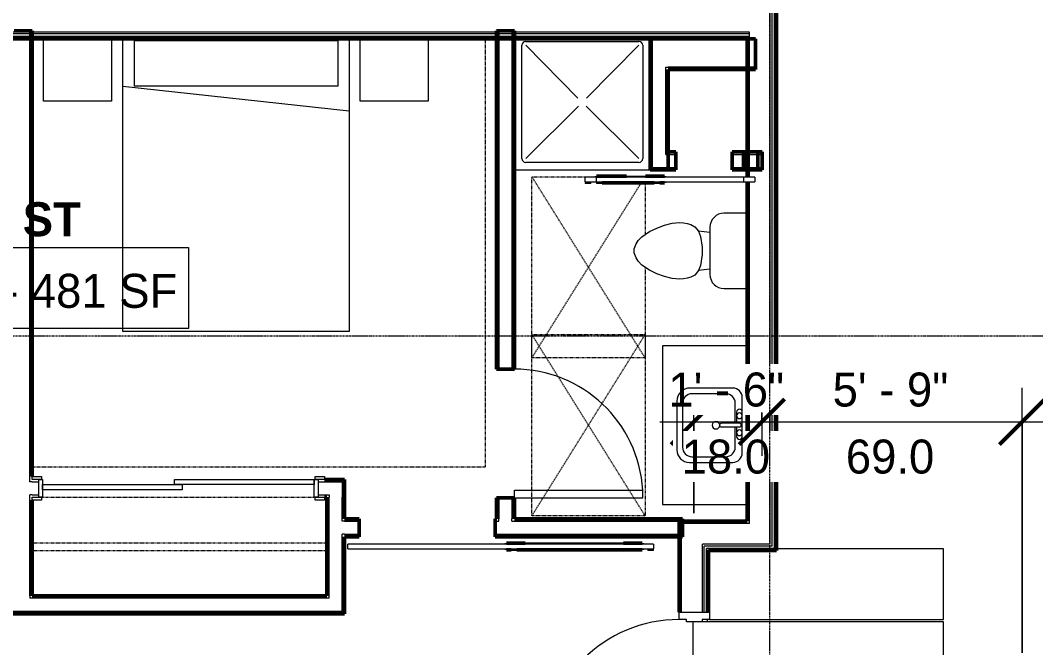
# Model space of a CAD drawing. Header units: inches. Extents: x -4217 to -1814, y 9706 to 12425.
# Drawn here: x -3679.9 to -3410.9, y 10384.6 to 10550.8 of the extents above; entities that cross this region are included whole.
import ezdxf

# ---------------------------------------------------------------- set-up
doc = ezdxf.new("R2010")
doc.units = ezdxf.units.IN
doc.header["$MEASUREMENT"] = 0
doc.linetypes.add('Dash', pattern=[0.25, 0.125, -0.125])
doc.linetypes.add('Grid Line 1_2_', pattern=[0.875, 0.5, -0.125, 0.125, -0.125])
for name, color, linetype, lineweight in [('A-ANNO-DIMS', 211, 'Continuous', 9), ('A-ANNO-DIMS-96', 211, 'Continuous', 9), ('A-AREA-IDEN', 2, 'Continuous', 9), ('A-DOOR-1', 250, 'Continuous', 9), ('A-DOOR-2', 90, 'Continuous', 20), ('A-DOOR-4', 50, 'Continuous', 13), ('A-DOOR-5', 10, 'Continuous', 50), ('A-DOOR-7', 31, 'Continuous', 9), ('A-DOOR-FRAM', 31, 'Continuous', 20), ('A-DOOR-FRAM-1', 90, 'Continuous', 20), ('A-FLOR', 192, 'Continuous', 13), ('A-FLOR-1', 50, 'Continuous', 13), ('A-GENM-HDLN-1', 250, 'Dash', 9), ('A-WALL', 113, 'Continuous', 13), ('A-WALL-3', 10, 'Continuous', 50), ('A-WALL-4', 50, 'Continuous', 13), ('I-FURN-1', 250, 'Continuous', 9), ('I-FURN-HDLN-1', 250, 'Dash', 9), ('I-WALL-3', 2, 'Continuous', 50), ('P-SANR-FIXT-2', 250, 'Continuous', 9), ('Q-CASE-3', 250, 'Continuous', 9), ('Q-CASE-HDLN-1', 250, 'Dash', 9), ('S-GRID-1', 1, 'Grid Line 1_2_', 9)]:
    doc.layers.add(name, color=color, linetype=linetype, lineweight=lineweight)
doc.styles.add('Century Gothic', font='ufonts.com_century-gothic.ttf', dxfattribs={"height": 9})
doc.styles.add('Century Gothic_B', font='GOTHICB.TTF', dxfattribs={"height": 9})
doc.dimstyles.new('OD__1_16__Tol__', dxfattribs={"dimscale": 12, "dimtxt": 9.397514, "dimasz": 1, "dimexe": 0.75, "dimexo": 0.5, "dimgap": 0.125, "dimtad": 1, "dimdec": 4, "dimrnd": 0.0625, "dimzin": 3, "dimdsep": 46, "dimlunit": 4, "dimtxsty": 'Century Gothic', "dimblk1": 'OBLIQUE', "dimblk2": 'OBLIQUE', "dimsah": 1, "dimcen": 0.09, "dimdle": 0.75, "dimazin": 0, "dimtfac": 1, "dimtdec": 4, "dimtix": 1, "dimtmove": 0, "dimatfit": 3, "dimfxl": 1, "dimtvp": 1, "dimtfill": 1, "dimfrac": 2, "dimtolj": 1, "dimtzin": 0, "dimarcsym": 2})

# ---------------------------------------------------------------- blocks, each defined once
blk = doc.blocks.new('DIMBLOCK36-FLOOR PLAN - 3RD FLOOR')
at = {"layer": 'A-ANNO-DIMS-96'}
for p, q in [((-3501.42, 10420.29), (-3501.42, 10453.49)), ((-3483.42, 10446.97), (-3483.42, 10435.49)), ((-3483.42, 10444.49), (-3483.42, 10446.97)), ((-3510.42, 10444.49), (-3483.42, 10444.49)), ((-3501.42, 10444.49), (-3501.42, 10420.29))]:
    blk.add_line(p, q, dxfattribs=at)
at = {"layer": 'A-ANNO-DIMS-96', "lineweight": 50}
for p, q in [((-3501.42, 10444.49), (-3495.42, 10450.49)), ((-3483.42, 10444.49), (-3477.42, 10450.49)), ((-3501.42, 10444.49), (-3507.42, 10438.49)), ((-3483.42, 10444.49), (-3489.42, 10438.49))]:
    blk.add_line(p, q, dxfattribs=at)
at = {"layer": 'A-ANNO-DIMS-96', "color": 0, "char_height": 9, "attachment_point": 1, "line_spacing_factor": 0.984502, "style": 'Century Gothic', "bg_fill": 3, "box_fill_scale": 1.25, "bg_fill_color": 256, "bg_fill_true_color": 13158600, "bg_fill_transparency": 0}
for s, insert, width in [('1\' - 6"', (-3508.16, 10457.52), 37.7691), ('18.0', (-3504.66, 10439.76), 29.356)]:
    blk.add_mtext(s, dxfattribs=dict(at, insert=insert, width=width))
blk = doc.blocks.new('_Oblique')
at = {"color": 0, "linetype": 'ByBlock', "lineweight": -2}
blk.add_line((-0.5, -0.5), (0.5, 0.5), dxfattribs=at)
blk = doc.blocks.new('DIMBLOCK37-FLOOR PLAN - 3RD FLOOR')
at = {"layer": 'A-ANNO-DIMS-96'}
for p, q in [((-3414.42, 10383.29), (-3414.42, 10453.49)), ((-3483.42, 10446.97), (-3483.42, 10435.49)), ((-3483.42, 10444.49), (-3483.42, 10446.97)), ((-3483.42, 10444.49), (-3405.42, 10444.49)), ((-3414.42, 10444.49), (-3414.42, 10383.29))]:
    blk.add_line(p, q, dxfattribs=at)
at = {"layer": 'A-ANNO-DIMS-96', "lineweight": 50}
for p, q in [((-3483.42, 10444.49), (-3477.42, 10450.49)), ((-3414.42, 10444.49), (-3408.42, 10450.49)), ((-3483.42, 10444.49), (-3489.42, 10438.49)), ((-3414.42, 10444.49), (-3420.42, 10438.49))]:
    blk.add_line(p, q, dxfattribs=at)
at = {"layer": 'A-ANNO-DIMS-96', "color": 0, "char_height": 9, "attachment_point": 1, "line_spacing_factor": 0.984502, "style": 'Century Gothic', "bg_fill": 3, "box_fill_scale": 1.25, "bg_fill_color": 256, "bg_fill_true_color": 13158600, "bg_fill_transparency": 0}
for s, insert, width in [('5\' - 9"', (-3464.66, 10457.52), 37.7691), ('69.0', (-3461.16, 10439.76), 29.356)]:
    blk.add_mtext(s, dxfattribs=dict(at, insert=insert, width=width))

msp = doc.modelspace()

# ---------------------------------------------------------------- linework, layer by layer
at = {"layer": 'A-AREA-IDEN', "flags": 128}
msp.add_lwpolyline([(-3710.85637, 10490.65921), (-3635.35086, 10490.65921), (-3635.35086, 10469.16315), (-3710.85637, 10469.16315)], close=True, dxfattribs=at)
at = {"layer": 'A-DOOR-1'}
for p, q in [((-3676.74108, 10429.2144), (-3676.74108, 10429.9644)), ((-3676.74108, 10429.9644), (-3674.24108, 10429.9644)), ((-3674.24108, 10429.9644), (-3674.24108, 10429.2144)), ((-3601.74108, 10429.2144), (-3601.74108, 10429.9644)), ((-3601.74108, 10429.9644), (-3599.24108, 10429.9644)), ((-3599.24108, 10429.9644), (-3599.24108, 10429.2144)), ((-3674.24108, 10429.2144), (-3676.74108, 10429.2144)), ((-3599.24108, 10429.2144), (-3601.74108, 10429.2144)), ((-3676.74108, 10423.7144), (-3676.74108, 10424.4644)), ((-3676.74108, 10424.4644), (-3674.24108, 10424.4644)), ((-3674.24108, 10424.4644), (-3674.24108, 10423.7144)), ((-3601.74108, 10423.7144), (-3601.74108, 10424.4644)), ((-3601.74108, 10424.4644), (-3599.24108, 10424.4644)), ((-3599.24108, 10424.4644), (-3599.24108, 10423.7144)), ((-3674.24108, 10423.7144), (-3676.74108, 10423.7144)), ((-3599.24108, 10423.7144), (-3601.74108, 10423.7144))]:
    msp.add_line(p, q, dxfattribs=at)
msp.add_arc((-3548.98463, 10424.37044), 34.06659, 3.365687, 90, dxfattribs=at)
at = {"layer": 'A-DOOR-2'}
for p, q in [((-3673.99108, 10426.4644), (-3673.99108, 10427.8394)), ((-3673.99108, 10427.8394), (-3636.99108, 10427.8394)), ((-3638.99108, 10427.8394), (-3638.99108, 10429.2144)), ((-3638.99108, 10429.2144), (-3601.99108, 10429.2144)), ((-3601.99108, 10427.8394), (-3638.99108, 10427.8394)), ((-3636.99108, 10427.8394), (-3636.99108, 10426.4644)), ((-3601.99108, 10429.2144), (-3601.99108, 10427.8394)), ((-3636.99108, 10426.4644), (-3673.99108, 10426.4644)), ((-3548.98463, 10426.37044), (-3514.97679, 10426.37044)), ((-3548.98463, 10424.37044), (-3548.98463, 10426.37044)), ((-3548.98463, 10424.37044), (-3514.97679, 10424.37044)), ((-3514.97679, 10424.37044), (-3514.97679, 10426.37044))]:
    msp.add_line(p, q, dxfattribs=at)
at = {"layer": 'A-DOOR-4'}
for p, q in [((-3485.23463, 10509.24147), (-3530.23463, 10509.24147)), ((-3530.23463, 10508.61647), (-3530.23463, 10509.24147)), ((-3530.23463, 10507.99147), (-3530.23463, 10508.61647)), ((-3530.23463, 10507.99147), (-3485.23463, 10507.99147)), ((-3530.23463, 10507.88999), (-3530.23463, 10507.5644)), ((-3528.73463, 10507.88999), (-3530.23463, 10507.88999)), ((-3528.73463, 10507.5644), (-3528.73463, 10507.88999)), ((-3488.23463, 10509.24147), (-3527.23463, 10509.24147)), ((-3527.23463, 10508.61647), (-3527.23463, 10509.24147)), ((-3527.23463, 10507.99147), (-3527.23463, 10508.61647)), ((-3527.23463, 10507.99147), (-3488.23463, 10507.99147)), ((-3527.23463, 10507.88999), (-3527.23463, 10507.5644)), ((-3525.73463, 10507.88999), (-3527.23463, 10507.88999)), ((-3525.73463, 10507.5644), (-3525.73463, 10507.88999)), ((-3519.23463, 10509.49147), (-3514.23463, 10509.49147)), ((-3519.23463, 10509.49147), (-3514.23463, 10509.49147)), ((-3511.9686, 10507.5644), (-3511.9686, 10507.88999)), ((-3510.4686, 10507.88999), (-3511.9686, 10507.88999)), ((-3511.9686, 10507.5644), (-3511.9686, 10507.88999)), ((-3510.4686, 10507.88999), (-3511.9686, 10507.88999)), ((-3510.4686, 10507.88999), (-3510.4686, 10507.5644)), ((-3510.4686, 10507.88999), (-3510.4686, 10507.5644)), ((-3488.23463, 10509.24147), (-3488.23463, 10508.61647)), ((-3488.23463, 10508.61647), (-3488.23463, 10507.99147)), ((-3485.23463, 10509.24147), (-3485.23463, 10508.61647)), ((-3485.23463, 10508.61647), (-3485.23463, 10507.99147)), ((-3528.73463, 10507.5644), (-3530.23463, 10507.5644)), ((-3525.73463, 10507.5644), (-3527.23463, 10507.5644)), ((-3510.4686, 10507.5644), (-3511.9686, 10507.5644)), ((-3510.4686, 10507.5644), (-3511.9686, 10507.5644)), ((-3512.09874, 10412.09147), (-3593.09874, 10412.09147)), ((-3593.09874, 10411.46647), (-3593.09874, 10412.09147)), ((-3593.09874, 10410.84147), (-3593.09874, 10411.46647)), ((-3593.09874, 10410.84147), (-3512.09874, 10410.84147)), ((-3520.09874, 10412.34147), (-3546.09874, 10412.34147)), ((-3512.09874, 10412.09147), (-3512.09874, 10411.46647)), ((-3512.09874, 10411.46647), (-3512.09874, 10410.84147)), ((-3549.86476, 10410.4144), (-3549.86476, 10410.73999)), ((-3548.36476, 10410.73999), (-3549.86476, 10410.73999)), ((-3548.36476, 10410.4144), (-3549.86476, 10410.4144)), ((-3548.36476, 10410.73999), (-3548.36476, 10410.4144)), ((-3513.59874, 10410.73999), (-3513.59874, 10410.4144)), ((-3512.09874, 10410.73999), (-3513.59874, 10410.73999)), ((-3512.09874, 10410.4144), (-3513.59874, 10410.4144)), ((-3512.09874, 10410.4144), (-3512.09874, 10410.73999))]:
    msp.add_line(p, q, dxfattribs=at)
at = {"layer": 'A-DOOR-5'}
for p, q in [((-3522.23463, 10509.49147), (-3527.23463, 10509.49147)), ((-3527.23463, 10509.49147), (-3527.23463, 10509.24147)), ((-3527.23463, 10507.99147), (-3527.23463, 10507.88999)), ((-3525.73463, 10507.74147), (-3511.9686, 10507.74147)), ((-3519.23463, 10509.49147), (-3524.23463, 10509.49147)), ((-3524.23463, 10509.49147), (-3524.23463, 10509.23983)), ((-3524.23463, 10507.99147), (-3524.23463, 10507.74147)), ((-3524.23463, 10507.74147), (-3511.9686, 10507.74147)), ((-3522.23463, 10509.23874), (-3522.23463, 10509.49147)), ((-3519.23463, 10509.2371), (-3519.23463, 10509.49147)), ((-3509.23463, 10509.49147), (-3514.23463, 10509.49147)), ((-3514.23463, 10509.49147), (-3514.23463, 10509.23437)), ((-3509.23463, 10509.49147), (-3514.23463, 10509.49147)), ((-3514.23463, 10509.49147), (-3514.23463, 10509.23437)), ((-3510.4686, 10507.74147), (-3509.23463, 10507.74147)), ((-3510.4686, 10507.74147), (-3509.23463, 10507.74147)), ((-3509.23463, 10509.24147), (-3509.23463, 10509.49147)), ((-3509.23463, 10509.24147), (-3509.23463, 10509.49147)), ((-3509.23463, 10507.74147), (-3509.23463, 10507.99147)), ((-3509.23463, 10507.74147), (-3509.23463, 10507.99147)), ((-3551.09874, 10412.34147), (-3546.09874, 10412.34147)), ((-3551.09874, 10412.09147), (-3551.09874, 10412.34147)), ((-3551.09874, 10410.59147), (-3551.09874, 10410.84147)), ((-3546.09874, 10412.34147), (-3546.09874, 10412.09147)), ((-3520.09874, 10412.34147), (-3515.09874, 10412.34147)), ((-3520.09874, 10412.08937), (-3520.09874, 10412.34147)), ((-3515.09874, 10412.34147), (-3515.09874, 10412.09068)), ((-3515.09874, 10410.84147), (-3515.09874, 10410.59147)), ((-3549.86476, 10410.59147), (-3551.09874, 10410.59147)), ((-3515.09874, 10410.59147), (-3548.36476, 10410.59147))]:
    msp.add_line(p, q, dxfattribs=at)
at = {"layer": 'A-DOOR-7'}
msp.add_arc((-3505.29874, 10356.0894), 36, 90, 180, dxfattribs=at)
at = {"layer": 'A-DOOR-FRAM'}
for p, q in [((-3505.29874, 10394.0894), (-3497.29874, 10394.0894)), ((-3505.29874, 10392.0894), (-3505.29874, 10394.0894)), ((-3503.36124, 10392.0894), (-3505.29874, 10392.0894)), ((-3503.36124, 10391.4644), (-3503.36124, 10392.0894)), ((-3499.23624, 10392.0894), (-3499.23624, 10391.4644)), ((-3497.29874, 10392.0894), (-3499.23624, 10392.0894)), ((-3497.29874, 10394.0894), (-3497.29874, 10392.0894)), ((-3499.23624, 10391.4644), (-3503.36124, 10391.4644))]:
    msp.add_line(p, q, dxfattribs=at)
at = {"layer": 'A-DOOR-FRAM-1'}
for p, q in [((-3674.99108, 10429.2144), (-3673.99108, 10429.2144)), ((-3674.99108, 10424.4644), (-3674.99108, 10429.2144)), ((-3673.99108, 10429.2144), (-3673.99108, 10424.4644)), ((-3601.99108, 10424.4644), (-3601.99108, 10429.2144)), ((-3601.99108, 10429.2144), (-3600.99108, 10429.2144)), ((-3600.99108, 10429.2144), (-3600.99108, 10424.4644)), ((-3673.99108, 10424.4644), (-3674.99108, 10424.4644)), ((-3600.99108, 10424.4644), (-3601.99108, 10424.4644))]:
    msp.add_line(p, q, dxfattribs=at)
at = {"layer": 'A-FLOR'}
for p, q in [((-3435.32374, 10410.7894), (-3479.54874, 10410.7894)), ((-3435.32374, 10392.0894), (-3435.32374, 10410.7894)), ((-3497.29874, 10392.0894), (-3435.32374, 10392.0894)), ((-3501.67374, 10391.4644), (-3501.67374, 10356.7144)), ((-3435.32374, 10391.4644), (-3499.23624, 10391.4644)), ((-3435.32374, 10352.9644), (-3435.32374, 10391.4644))]:
    msp.add_line(p, q, dxfattribs=at)
at = {"layer": 'A-FLOR-1'}
for p, q in [((-3499.17374, 10391.4644), (-3499.17374, 10392.0894)), ((-3497.92374, 10392.0894), (-3497.92374, 10391.4644))]:
    msp.add_line(p, q, dxfattribs=at)
at = {"layer": 'A-GENM-HDLN-1'}
for p, q in [((-3514.35963, 10461.3894), (-3544.35963, 10509.3894)), ((-3544.35963, 10461.3894), (-3544.35963, 10509.3894)), ((-3544.35963, 10509.3894), (-3527.23463, 10509.3894)), ((-3544.35963, 10461.3894), (-3515.38958, 10507.74147)), ((-3514.35963, 10507.74147), (-3514.35963, 10494.06419)), ((-3514.35963, 10485.41876), (-3514.35963, 10461.3894)), ((-3544.35963, 10419.5644), (-3514.35963, 10467.5644)), ((-3514.35963, 10419.5644), (-3544.35963, 10467.5644)), ((-3544.35963, 10419.5644), (-3544.35963, 10467.5644)), ((-3544.35963, 10467.5644), (-3514.35963, 10467.5644)), ((-3514.35963, 10467.5644), (-3514.35963, 10419.5644)), ((-3514.35963, 10461.3894), (-3544.35963, 10461.3894)), ((-3514.35963, 10419.5644), (-3544.35963, 10419.5644))]:
    msp.add_line(p, q, dxfattribs=at)
at = {"layer": 'A-WALL'}
for p, q in [((-3481.17374, 10412.0394), (-3481.17374, 10648.9394)), ((-3480.67374, 10411.5394), (-3480.67374, 10649.4394)), ((-3480.04874, 10410.9144), (-3480.04874, 10650.0644)), ((-3486.67374, 10547.6894), (-3852.47374, 10547.6894)), ((-3486.67374, 10547.1894), (-3681.86608, 10547.1894)), ((-3486.67374, 10546.5644), (-3681.86608, 10546.5644)), ((-3486.67374, 10509.24147), (-3486.67374, 10547.6894)), ((-3486.67374, 10417.5394), (-3486.67374, 10507.99215)), ((-3504.67374, 10394.0894), (-3504.67374, 10417.5394)), ((-3486.67374, 10417.5394), (-3504.67374, 10417.5394)), ((-3499.17374, 10394.0894), (-3499.17374, 10412.0394)), ((-3481.17374, 10412.0394), (-3499.17374, 10412.0394)), ((-3498.67374, 10394.0894), (-3498.67374, 10411.5394)), ((-3480.67374, 10411.5394), (-3498.67374, 10411.5394)), ((-3498.04874, 10394.0894), (-3498.04874, 10410.9144)), ((-3480.04874, 10410.9144), (-3498.04874, 10410.9144)), ((-3497.54874, 10410.4144), (-3498.04874, 10410.4144))]:
    msp.add_line(p, q, dxfattribs=at)
at = {"layer": 'A-WALL-3'}
for p, q in [((-3676.74108, 10548.0394), (-3681.49108, 10548.0394)), ((-3676.74108, 10429.9644), (-3676.74108, 10548.0394)), ((-3548.98463, 10548.0394), (-3553.73463, 10548.0394)), ((-3553.73463, 10548.0394), (-3553.73463, 10458.37044)), ((-3548.98463, 10458.37044), (-3548.98463, 10548.0394)), ((-3512.98463, 10545.9394), (-3512.98463, 10515.9394)), ((-3512.35963, 10545.9394), (-3512.98463, 10545.9394)), ((-3508.23463, 10545.9394), (-3512.35963, 10545.9394)), ((-3485.09874, 10545.9394), (-3508.23463, 10545.9394)), ((-3485.09874, 10537.8144), (-3485.09874, 10545.9394)), ((-3508.23463, 10515.9394), (-3508.23463, 10537.8144)), ((-3508.23463, 10537.8144), (-3485.09874, 10537.8144)), ((-3512.98463, 10515.9394), (-3512.98463, 10511.8144)), ((-3506.23463, 10515.9394), (-3508.23463, 10515.9394)), ((-3508.23463, 10515.9394), (-3508.23463, 10511.1894)), ((-3506.23463, 10515.9394), (-3508.23463, 10515.9394)), ((-3506.23463, 10511.1894), (-3506.23463, 10515.9394)), ((-3506.23463, 10511.1894), (-3506.23463, 10515.9394)), ((-3483.34874, 10515.9394), (-3491.23463, 10515.9394)), ((-3491.23463, 10515.9394), (-3491.23463, 10511.1894)), ((-3484.47374, 10515.9394), (-3488.23463, 10515.9394)), ((-3488.23463, 10515.9394), (-3488.23463, 10511.1894)), ((-3484.47374, 10511.1894), (-3484.47374, 10515.9394)), ((-3483.34874, 10511.1894), (-3483.34874, 10515.9394)), ((-3512.98463, 10511.8144), (-3512.98463, 10511.1894)), ((-3512.98463, 10511.1894), (-3506.23463, 10511.1894)), ((-3508.23463, 10511.1894), (-3506.23463, 10511.1894)), ((-3491.23463, 10511.1894), (-3483.34874, 10511.1894)), ((-3488.23463, 10511.1894), (-3484.47374, 10511.1894)), ((-3553.73463, 10458.37044), (-3548.98463, 10458.37044)), ((-3593.94415, 10429.2144), (-3599.24108, 10429.2144)), ((-3593.94415, 10428.5894), (-3593.94415, 10429.2144)), ((-3593.94415, 10424.4644), (-3593.94415, 10428.5894)), ((-3599.24108, 10424.4644), (-3598.69415, 10424.4644)), ((-3598.69415, 10424.4644), (-3598.69415, 10398.3394)), ((-3593.94415, 10418.7894), (-3593.94415, 10424.4644)), ((-3548.98463, 10424.37044), (-3553.73463, 10424.37044)), ((-3553.73463, 10424.37044), (-3553.73463, 10418.7894)), ((-3548.98463, 10418.7894), (-3548.98463, 10424.37044)), ((-3676.74108, 10398.3394), (-3676.74108, 10423.7144)), ((-3590.09874, 10418.7894), (-3593.94415, 10418.7894)), ((-3590.09874, 10414.0394), (-3590.09874, 10418.7894)), ((-3553.73463, 10418.7894), (-3554.09874, 10418.7894)), ((-3554.09874, 10418.7894), (-3554.09874, 10414.0394)), ((-3593.94415, 10414.0394), (-3590.09874, 10414.0394)), ((-3593.94415, 10393.5894), (-3593.94415, 10414.0394)), ((-3598.69415, 10398.3394), (-3676.74108, 10398.3394)), ((-3705.49108, 10393.5894), (-3598.69415, 10393.5894)), ((-3598.69415, 10393.5894), (-3594.56915, 10393.5894)), ((-3594.56915, 10393.5894), (-3593.94415, 10393.5894))]:
    msp.add_line(p, q, dxfattribs=at)
at = {"layer": 'A-WALL-4'}
for p, q in [((-3677.36608, 10428.5894), (-3677.36608, 10548.0394)), ((-3553.10963, 10548.0394), (-3553.10963, 10458.37044)), ((-3549.60963, 10548.0394), (-3549.60963, 10458.37044)), ((-3512.35963, 10545.6894), (-3512.35963, 10545.9394)), ((-3512.35963, 10545.6894), (-3512.35963, 10545.9394)), ((-3512.35963, 10515.9394), (-3512.35963, 10545.6894)), ((-3512.35963, 10545.6894), (-3508.85963, 10545.6894)), ((-3508.85963, 10545.6894), (-3508.23463, 10545.6894)), ((-3485.09874, 10545.6894), (-3508.23463, 10545.6894)), ((-3508.85963, 10515.9394), (-3508.85963, 10538.4394)), ((-3508.85963, 10538.4394), (-3508.23463, 10538.4394)), ((-3485.09874, 10538.4394), (-3508.23463, 10538.4394)), ((-3512.35963, 10515.3144), (-3512.35963, 10515.9394)), ((-3508.85963, 10515.3144), (-3508.85963, 10515.9394)), ((-3512.35963, 10511.8144), (-3512.35963, 10515.3144)), ((-3508.85963, 10515.3144), (-3506.23463, 10515.3144)), ((-3508.23463, 10515.3144), (-3506.23463, 10515.3144)), ((-3491.23463, 10515.3144), (-3483.34874, 10515.3144)), ((-3488.23463, 10515.3144), (-3484.47374, 10515.3144)), ((-3512.35963, 10511.8144), (-3506.23463, 10511.8144)), ((-3508.23463, 10511.8144), (-3506.23463, 10511.8144)), ((-3491.23463, 10511.8144), (-3483.34874, 10511.8144)), ((-3488.23463, 10511.8144), (-3484.47374, 10511.8144)), ((-3676.74108, 10428.5894), (-3677.36608, 10428.5894)), ((-3676.74108, 10428.5894), (-3674.99108, 10428.5894)), ((-3600.99108, 10428.5894), (-3594.56915, 10428.5894)), ((-3594.56915, 10428.5894), (-3594.56915, 10425.0894)), ((-3676.74108, 10425.0894), (-3677.36608, 10425.0894)), ((-3677.36608, 10398.3394), (-3677.36608, 10425.0894)), ((-3676.74108, 10425.0894), (-3674.99108, 10425.0894)), ((-3600.99108, 10425.0894), (-3598.06915, 10425.0894)), ((-3598.06915, 10425.0894), (-3598.06915, 10424.4644)), ((-3598.06915, 10397.7144), (-3598.06915, 10424.4644)), ((-3594.56915, 10425.0894), (-3594.56915, 10424.4644)), ((-3594.56915, 10418.1644), (-3594.56915, 10424.4644)), ((-3553.10963, 10424.37044), (-3553.10963, 10418.7894)), ((-3549.60963, 10424.37044), (-3549.60963, 10418.7894)), ((-3593.94415, 10418.1644), (-3594.56915, 10418.1644)), ((-3593.94415, 10418.1644), (-3590.09874, 10418.1644)), ((-3554.09874, 10418.1644), (-3553.10963, 10418.1644)), ((-3553.10963, 10418.1644), (-3553.10963, 10418.7894)), ((-3549.60963, 10418.1644), (-3549.60963, 10418.7894)), ((-3593.94415, 10414.6644), (-3594.56915, 10414.6644)), ((-3594.56915, 10394.2144), (-3594.56915, 10414.6644)), ((-3593.94415, 10414.6644), (-3590.09874, 10414.6644)), ((-3677.36608, 10398.3394), (-3677.36608, 10397.7144)), ((-3598.69415, 10397.7144), (-3677.36608, 10397.7144)), ((-3598.06915, 10397.7144), (-3598.69415, 10397.7144)), ((-3598.69415, 10394.2144), (-3705.49108, 10394.2144)), ((-3598.06915, 10394.2144), (-3598.69415, 10394.2144)), ((-3594.56915, 10394.2144), (-3598.06915, 10394.2144))]:
    msp.add_line(p, q, dxfattribs=at)
at = {"layer": 'I-FURN-1'}
for p, q in [((-3673.74108, 10529.4144), (-3673.74108, 10545.9394)), ((-3655.74108, 10545.9394), (-3655.74108, 10529.4144)), ((-3652.74108, 10468.4144), (-3652.74108, 10545.9394)), ((-3649.74108, 10545.4144), (-3649.74108, 10533.4144)), ((-3595.74108, 10545.4144), (-3649.74108, 10545.4144)), ((-3595.74108, 10545.4144), (-3595.74108, 10533.4144)), ((-3592.74108, 10545.9394), (-3592.74108, 10468.4144)), ((-3589.80924, 10529.4144), (-3589.80924, 10545.9394)), ((-3571.80924, 10545.9394), (-3571.80924, 10529.4144)), ((-3652.74108, 10533.4144), (-3592.74108, 10526.83478)), ((-3595.74108, 10533.4144), (-3649.74108, 10533.4144)), ((-3655.74108, 10529.4144), (-3673.74108, 10529.4144)), ((-3571.80924, 10529.4144), (-3589.80924, 10529.4144)), ((-3592.74108, 10468.4144), (-3652.74108, 10468.4144))]:
    msp.add_line(p, q, dxfattribs=at)
at = {"layer": 'I-FURN-HDLN-1'}
for p, q in [((-3556.74108, 10545.9394), (-3556.74108, 10432.4144)), ((-3556.74108, 10432.4144), (-3676.74108, 10432.4144))]:
    msp.add_line(p, q, dxfattribs=at)
at = {"layer": 'I-WALL-3'}
for p, q in [((-3479.54874, 10410.4144), (-3479.54874, 10650.5644)), ((-3681.86608, 10545.9394), (-3487.29874, 10545.9394)), ((-3487.29874, 10545.9394), (-3487.29874, 10509.24147)), ((-3487.29874, 10507.99245), (-3487.29874, 10418.1644)), ((-3505.29874, 10418.1644), (-3505.29874, 10394.0894)), ((-3487.29874, 10418.1644), (-3505.29874, 10418.1644)), ((-3497.54874, 10394.0894), (-3497.54874, 10410.4144)), ((-3497.54874, 10410.4144), (-3479.54874, 10410.4144))]:
    msp.add_line(p, q, dxfattribs=at)
at = {"layer": 'P-SANR-FIXT-2'}
for p, q in [((-3546.98463, 10514.1894), (-3546.98463, 10544.1894)), ((-3545.98463, 10545.1894), (-3515.98463, 10545.1894)), ((-3532.12724, 10530.16121), (-3545.98463, 10544.1894)), ((-3529.87609, 10530.19991), (-3515.98463, 10544.1894)), ((-3514.98463, 10544.1894), (-3514.98463, 10514.1894)), ((-3531.98733, 10528.07378), (-3545.98463, 10514.1894)), ((-3530.00071, 10528.05718), (-3515.98463, 10514.1894)), ((-3515.98463, 10513.1894), (-3545.98463, 10513.1894)), ((-3548.98463, 10511.1894), (-3512.98463, 10511.1894)), ((-3487.29874, 10499.71769), (-3493.44996, 10499.71769)), ((-3509.19996, 10496.52922), (-3507.19235, 10497.06716)), ((-3507.19235, 10497.06716), (-3505.19996, 10497.24147)), ((-3505.19996, 10497.24147), (-3504.20376, 10497.15432)), ((-3504.20376, 10497.15432), (-3503.19996, 10496.97732)), ((-3503.19996, 10496.97732), (-3502.19996, 10496.70937)), ((-3515.19996, 10493.48124), (-3513.19996, 10494.86867)), ((-3513.19996, 10494.86867), (-3511.19996, 10495.80128)), ((-3511.19996, 10495.80128), (-3509.19996, 10496.52922)), ((-3502.19996, 10496.70937), (-3501.19996, 10496.1426)), ((-3501.19996, 10496.1426), (-3500.19996, 10494.95085)), ((-3500.19996, 10494.95085), (-3499.69996, 10493.57711)), ((-3497.17618, 10494.60313), (-3500.19996, 10494.95085)), ((-3497.17618, 10495.99147), (-3497.17618, 10483.49147)), ((-3517.19996, 10490.24147), (-3516.69996, 10491.61521)), ((-3516.69996, 10491.61521), (-3516.19996, 10492.48124)), ((-3516.19996, 10492.48124), (-3515.19996, 10493.48124)), ((-3499.69996, 10493.57711), (-3499.19996, 10490.74147)), ((-3517.19996, 10489.24147), (-3517.19996, 10490.24147)), ((-3516.69996, 10487.86773), (-3517.19996, 10489.24147)), ((-3499.19996, 10490.74147), (-3499.19996, 10488.74147)), ((-3516.19996, 10487.00171), (-3516.69996, 10487.86773)), ((-3515.19996, 10486.00171), (-3516.19996, 10487.00171)), ((-3499.19996, 10488.74147), (-3499.69996, 10485.90583)), ((-3513.19996, 10484.61428), (-3515.19996, 10486.00171)), ((-3511.19996, 10483.68166), (-3513.19996, 10484.61428)), ((-3509.19996, 10482.95372), (-3511.19996, 10483.68166)), ((-3500.19996, 10484.53209), (-3501.19996, 10483.34034)), ((-3499.69996, 10485.90583), (-3500.19996, 10484.53209)), ((-3497.17618, 10484.87981), (-3500.19996, 10484.53209)), ((-3507.19235, 10482.41578), (-3509.19996, 10482.95372)), ((-3505.19996, 10482.24147), (-3507.19235, 10482.41578)), ((-3504.20376, 10482.32863), (-3505.19996, 10482.24147)), ((-3503.19996, 10482.50562), (-3504.20376, 10482.32863)), ((-3502.19996, 10482.77357), (-3503.19996, 10482.50562)), ((-3501.19996, 10483.34034), (-3502.19996, 10482.77357)), ((-3493.44996, 10479.76525), (-3487.29874, 10479.76525))]:
    msp.add_line(p, q, dxfattribs=at)
for centre, radius, start, end in [((-3545.98463, 10544.1894), 1, 90, 180), ((-3515.98463, 10544.1894), 1, 0, 90), ((-3545.98463, 10514.1894), 1, 180, 270), ((-3515.98463, 10514.1894), 1, 270, 0), ((-3493.44996, 10495.99147), 3.72622, 90, 180), ((-3493.44996, 10483.49147), 3.72622, 180, 270)]:
    msp.add_arc(centre, radius, start, end, dxfattribs=at)
at = {"layer": 'Q-CASE-3'}
msp.add_line((-3487.29874, 10464.5644), (-3509.72374, 10464.5644), dxfattribs=at)
at = {"layer": 'Q-CASE-HDLN-1'}
for p, q in [((-3673.99108, 10424.4644), (-3601.99108, 10424.4644)), ((-3599.24108, 10424.4644), (-3598.69415, 10424.4644)), ((-3598.69415, 10424.4644), (-3598.69415, 10398.3394)), ((-3676.74108, 10398.3394), (-3676.74108, 10423.7144)), ((-3676.74108, 10412.4019), (-3598.69415, 10412.4019)), ((-3676.74108, 10410.4019), (-3598.69415, 10410.4019)), ((-3598.69415, 10398.3394), (-3676.74108, 10398.3394))]:
    msp.add_line(p, q, dxfattribs=at)
at = {"layer": 'S-GRID-1'}
msp.add_line((-1814.20638, 10467.1894), (-4168.71446, 10467.1894), dxfattribs=at)

# ---------------------------------------------------------------- texts
at = {"layer": 'A-AREA-IDEN', "char_height": 9, "attachment_point": 1}
for s, insert, width, style in [('ST', (-3679.22645, 10502.62736), 14.544, 'Century Gothic_B'), ('328 - 481 SF', (-3707.85637, 10483.65921), 83.931, 'Century Gothic')]:
    msp.add_mtext(s, dxfattribs=dict(at, insert=insert, width=width, style=style))

# ---------------------------------------------------------------- next in the draw order: dimensions: what is measured, and where the dimension line sits
at = {"layer": 'A-ANNO-DIMS'}
dim = msp.add_linear_dim(base=(-3483.42374, 10444.48875), p1=(-3501.42374, 10414.2894), p2=(-3483.42374, 10452.97403), dimstyle='OD__1_16__Tol__', override={"dimpost": '<>\\X', "dimfxl": 42.66733}, dxfattribs=at)
dim.commit()
dim.dimension.update_dxf_attribs({"geometry": 'DIMBLOCK36-FLOOR PLAN - 3RD FLOOR', "text_midpoint": (-3492.42374, 10444.48875)})

# ---------------------------------------------------------------- next in the draw order: linework, layer by layer
at = {"layer": 'A-WALL-3'}
for p, q in [((-3504.47644, 10418.7894), (-3548.98463, 10418.7894)), ((-3504.47644, 10414.0394), (-3504.47644, 10418.7894)), ((-3554.09874, 10414.0394), (-3504.47644, 10414.0394))]:
    msp.add_line(p, q, dxfattribs=at)
at = {"layer": 'A-WALL-4'}
for p, q in [((-3549.60963, 10418.1644), (-3504.47644, 10418.1644)), ((-3554.09874, 10414.6644), (-3504.47644, 10414.6644))]:
    msp.add_line(p, q, dxfattribs=at)
at = {"layer": 'P-SANR-FIXT-2'}
for p, q in [((-3491.09874, 10453.40692), (-3502.42157, 10453.40692)), ((-3491.09874, 10453.40692), (-3502.42157, 10453.40692)), ((-3492.97374, 10451.90692), (-3501.92157, 10451.90692)), ((-3505.92157, 10449.90692), (-3505.92157, 10437.04275)), ((-3505.92157, 10449.90692), (-3505.92157, 10437.04275)), ((-3504.42157, 10449.40692), (-3504.42157, 10437.72188)), ((-3501.92157, 10435.22188), (-3492.97374, 10435.22188)), ((-3502.6007, 10433.72188), (-3491.09874, 10433.72188)), ((-3502.6007, 10433.72188), (-3491.09874, 10433.72188))]:
    msp.add_line(p, q, dxfattribs=at)
for centre, radius, start, end in [((-3502.42157, 10449.90692), 3.5, 90, 180), ((-3502.42157, 10449.90692), 3.5, 90, 180), ((-3501.92157, 10449.40692), 2.5, 90, 180), ((-3495.56608, 10443.5644), 1, 90, 270), ((-3495.56608, 10443.5644), 1, 270, 90), ((-3494.10089, 10443.5644), 0.5, 90, 270), ((-3501.92157, 10437.72188), 2.5, 180, 270), ((-3502.6007, 10437.04275), 3.32087, 180, 270), ((-3502.6007, 10437.04275), 3.32087, 180, 270)]:
    msp.add_arc(centre, radius, start, end, dxfattribs=at)
at = {"layer": 'Q-CASE-3'}
msp.add_line((-3509.72374, 10464.5644), (-3509.72374, 10422.5644), dxfattribs=at)

# ---------------------------------------------------------------- next in the draw order: dimensions: what is measured, and where the dimension line sits
at = {"layer": 'A-ANNO-DIMS'}
dim = msp.add_linear_dim(base=(-3414.42374, 10444.48875), p1=(-3483.42374, 10452.97403), p2=(-3414.42374, 10377.2894), dimstyle='OD__1_16__Tol__', override={"dimpost": '<>\\X', "dimfxl": 102.41662}, dxfattribs=at)
dim.commit()
dim.dimension.update_dxf_attribs({"geometry": 'DIMBLOCK37-FLOOR PLAN - 3RD FLOOR', "text_midpoint": (-3448.92374, 10444.48875)})

# ---------------------------------------------------------------- next in the draw order: linework, layer by layer
at = {"layer": 'P-SANR-FIXT-2'}
for p, q in [((-3490.47374, 10444.0644), (-3490.47374, 10449.40692)), ((-3488.59874, 10436.22188), (-3488.59874, 10450.90692)), ((-3488.59874, 10436.22188), (-3488.59874, 10450.90692)), ((-3490.09874, 10447.0644), (-3490.09874, 10444.0644)), ((-3488.59874, 10440.5644), (-3488.59874, 10447.0644)), ((-3489.36254, 10444.0644), (-3494.10089, 10444.0644)), ((-3489.36254, 10443.0644), (-3494.10089, 10443.0644)), ((-3490.47374, 10437.72188), (-3490.47374, 10443.0644)), ((-3490.09874, 10443.0644), (-3490.09874, 10440.5644))]:
    msp.add_line(p, q, dxfattribs=at)
for centre, radius, start, end in [((-3492.97374, 10449.40692), 2.5, 0, 90), ((-3491.09874, 10450.90692), 2.5, 0, 90), ((-3491.09874, 10450.90692), 2.5, 0, 90), ((-3489.34874, 10447.0644), 0.75, 0, 180), ((-3489.34874, 10446.0644), 0.75, 90, 270), ((-3489.34874, 10446.0644), 0.75, 270, 90), ((-3489.36254, 10443.5644), 0.5, 270, 90), ((-3489.34874, 10441.5644), 0.75, 90, 270), ((-3489.34874, 10440.5644), 0.75, 180, 0), ((-3489.34874, 10441.5644), 0.75, 270, 90), ((-3492.97374, 10437.72188), 2.5, 270, 0), ((-3491.09874, 10436.22188), 2.5, 270, 0), ((-3491.09874, 10436.22188), 2.5, 270, 0)]:
    msp.add_arc(centre, radius, start, end, dxfattribs=at)
at = {"layer": 'Q-CASE-3'}
msp.add_line((-3509.72374, 10422.5644), (-3487.29874, 10422.5644), dxfattribs=at)
at = {"layer": 'S-GRID-1'}
msp.add_line((-3481.32374, 9836.17969), (-3481.32374, 12376.79045), dxfattribs=at)

doc.saveas('drawing.dxf')
